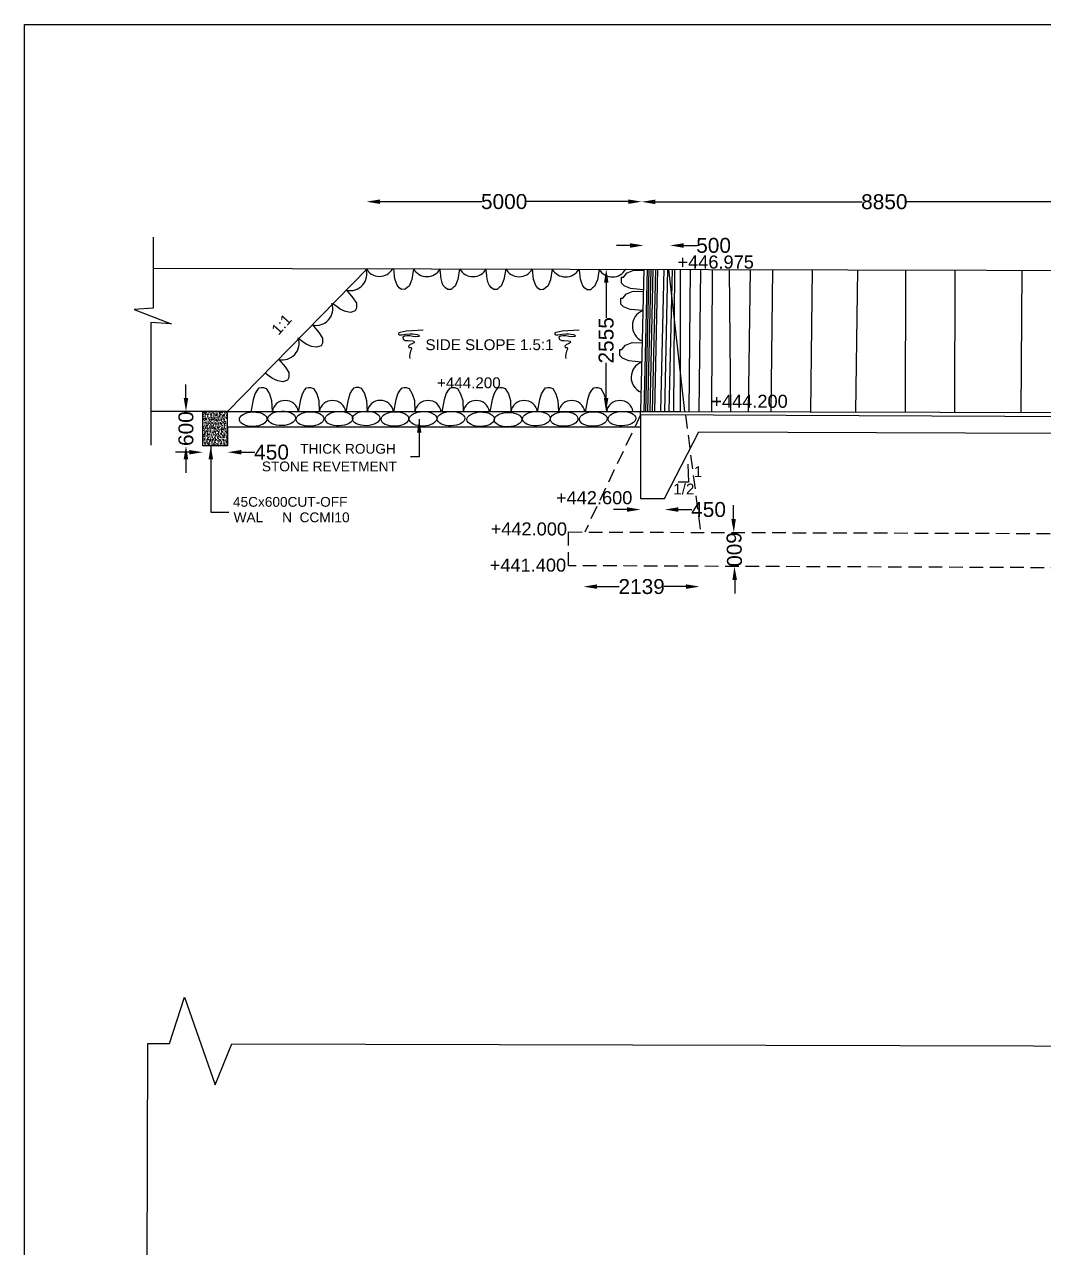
# Model space of a CAD drawing. Header units: millimetres. Extents: x 980 to 97004, y 2189 to 66609.
# Drawn here: x 980 to 19759, y 44074 to 66609 of the extents above; entities that cross this region are included whole.
import ezdxf

# ---------------------------------------------------------------- set-up
doc = ezdxf.new("R2010")
doc.units = ezdxf.units.MM
doc.header["$MEASUREMENT"] = 0
doc.linetypes.add('DASHED', pattern=[0.75, 0.5, -0.25])
for name, color, linetype in [('DIM', 7, 'Continuous'), ('DWG', 7, 'Continuous'), ('TEXT', 7, 'Continuous')]:
    doc.layers.add(name, color=color, linetype=linetype)
doc.styles.get("Standard").update_dxf_attribs({"font": 'arial.ttf'})
doc.dimstyles.new('Civil', dxfattribs={"dimtxt": 275, "dimasz": 250, "dimexe": 0.1, "dimexo": 0.0625, "dimgap": 0.09, "dimtad": 0, "dimdec": 0, "dimzin": 12, "dimdsep": 46, "dimtxsty": 'Standard', "dimcen": 0.1, "dimse1": 1, "dimse2": 1, "dimadec": 0, "dimazin": 2, "dimtfac": 1, "dimtdec": 0, "dimtofl": 0, "dimtmove": 0, "dimatfit": 3, "dimfxl": 1, "dimfrac": 1, "dimtolj": 1, "dimtzin": 0, "dimarcsym": 0})

# ---------------------------------------------------------------- blocks, each defined once
blk = doc.blocks.new('*D2')
at = {"layer": 'Defpoints', "color": 0, "transparency": 16777216}
for p in [(4265, 59477), (3956, 58848), (4265, 58848)]:
    blk.add_point(p, dxfattribs=at)
at = {"layer": 'DIM', "color": 0, "lineweight": -2, "transparency": 16777216}
for p, q in [((3956, 59727), (3956, 59977)), ((3956, 58598), (3956, 58348))]:
    blk.add_line(p, q, dxfattribs=at)
at = {"layer": 'DIM', "color": 0, "transparency": 16777216}
for points in [[(3914, 59727), (3997, 59727), (3956, 59477)], [(3914, 58598), (3997, 58598), (3956, 58848)]]:
    blk.add_solid(points, dxfattribs=at)
at = {"layer": 'DIM', "color": 0, "transparency": 16777216, "insert": (3956, 59162), "char_height": 275, "attachment_point": 5, "rotation": 90}
blk.add_mtext('\\A1;600', dxfattribs=at)
blk = doc.blocks.new('*D3')
at = {"layer": 'Defpoints', "color": 0, "transparency": 16777216}
for p in [(4265, 58848), (4724, 58848), (4724, 58728)]:
    blk.add_point(p, dxfattribs=at)
at = {"layer": 'DIM', "color": 0, "lineweight": -2, "transparency": 16777216}
for p, q in [((4015, 58728), (3765, 58728)), ((4974, 58728), (5224, 58728))]:
    blk.add_line(p, q, dxfattribs=at)
at = {"layer": 'DIM', "color": 0, "transparency": 16777216}
for points in [[(4015, 58769), (4015, 58686), (4265, 58728)], [(4974, 58769), (4974, 58686), (4724, 58728)]]:
    blk.add_solid(points, dxfattribs=at)
at = {"layer": 'DIM', "color": 0, "transparency": 16777216, "insert": (5533, 58728), "char_height": 275, "attachment_point": 5}
blk.add_mtext('\\A1;450', dxfattribs=at)
blk = doc.blocks.new('*D4')
at = {"layer": 'Defpoints', "color": 0, "transparency": 16777216}
for p in [(12333, 57875), (12777, 57875), (12777, 57671)]:
    blk.add_point(p, dxfattribs=at)
at = {"layer": 'DIM', "color": 0, "lineweight": -2, "transparency": 16777216}
for p, q in [((12083, 57671), (11833, 57671)), ((13027, 57671), (13277, 57671))]:
    blk.add_line(p, q, dxfattribs=at)
at = {"layer": 'DIM', "color": 0, "transparency": 16777216}
for points in [[(12083, 57713), (12083, 57630), (12333, 57671)], [(13027, 57713), (13027, 57630), (12777, 57671)]]:
    blk.add_solid(points, dxfattribs=at)
at = {"layer": 'DIM', "color": 0, "transparency": 16777216, "insert": (13586, 57671), "char_height": 275, "attachment_point": 5}
blk.add_mtext('\\A1;450', dxfattribs=at)
blk = doc.blocks.new('*D5')
at = {"layer": 'Defpoints', "color": 0, "transparency": 16777216}
for p in [(11283, 56286), (13422, 56286), (13422, 56251)]:
    blk.add_point(p, dxfattribs=at)
at = {"layer": 'DIM', "color": 0, "lineweight": -2, "transparency": 16777216}
for p, q in [((11533, 56251), (11939, 56251)), ((13172, 56251), (12766, 56251))]:
    blk.add_line(p, q, dxfattribs=at)
at = {"layer": 'DIM', "color": 0, "transparency": 16777216}
for points in [[(11533, 56293), (11533, 56210), (11283, 56251)], [(13172, 56293), (13172, 56210), (13422, 56251)]]:
    blk.add_solid(points, dxfattribs=at)
at = {"layer": 'DIM', "color": 0, "transparency": 16777216, "insert": (12353, 56251), "char_height": 275, "attachment_point": 5}
blk.add_mtext('\\A1;2139', dxfattribs=at)
blk = doc.blocks.new('*D6')
at = {"layer": 'Defpoints', "color": 0, "transparency": 16777216}
for p in [(14046, 57249), (14057, 56623), (14063, 56623)]:
    blk.add_point(p, dxfattribs=at)
at = {"layer": 'DIM', "color": 0, "lineweight": -2, "transparency": 16777216}
for p, q in [((14047, 57499), (14043, 57749)), ((14068, 56373), (14072, 56123))]:
    blk.add_line(p, q, dxfattribs=at)
at = {"layer": 'DIM', "color": 0, "transparency": 16777216}
for points in [[(14089, 57499), (14005, 57498), (14052, 57249)], [(14110, 56374), (14026, 56373), (14063, 56623)]]:
    blk.add_solid(points, dxfattribs=at)
at = {"layer": 'DIM', "color": 0, "transparency": 16777216, "insert": (14057, 56936), "char_height": 275, "attachment_point": 5, "rotation": 271.0548}
blk.add_mtext('\\A1;600', dxfattribs=at)
blk = doc.blocks.new('*D7')
at = {"layer": 'Defpoints', "color": 0, "transparency": 16777216}
for p in [(11569, 62101), (11565, 59477), (11698, 59477)]:
    blk.add_point(p, dxfattribs=at)
at = {"layer": 'DIM', "color": 0, "lineweight": -2, "transparency": 16777216}
for p, q in [((11701, 61850), (11700, 61203)), ((11698, 59727), (11699, 60375))]:
    blk.add_line(p, q, dxfattribs=at)
at = {"layer": 'DIM', "color": 0, "transparency": 16777216}
for points in [[(11659, 61850), (11743, 61850), (11701, 62100)], [(11657, 59727), (11740, 59727), (11698, 59477)]]:
    blk.add_solid(points, dxfattribs=at)
at = {"layer": 'DIM', "color": 0, "transparency": 16777216, "insert": (11700, 60789), "char_height": 275, "attachment_point": 5, "rotation": 89.9319}
blk.add_mtext('\\A1;2555', dxfattribs=at)
blk = doc.blocks.new('*D8')
at = {"layer": 'Defpoints', "color": 0, "transparency": 16777216}
for p in [(12875, 62537), (12391, 62412), (12875, 62412)]:
    blk.add_point(p, dxfattribs=at)
at = {"layer": 'DIM', "color": 0, "lineweight": -2, "transparency": 16777216}
for p, q in [((12141, 62537), (11891, 62537)), ((13125, 62537), (13375, 62537))]:
    blk.add_line(p, q, dxfattribs=at)
at = {"layer": 'DIM', "color": 0, "transparency": 16777216}
for points in [[(12141, 62578), (12141, 62495), (12391, 62537)], [(13125, 62578), (13125, 62495), (12875, 62537)]]:
    blk.add_solid(points, dxfattribs=at)
at = {"layer": 'DIM', "color": 0, "transparency": 16777216, "insert": (13679, 62537), "char_height": 275, "attachment_point": 5}
blk.add_mtext('\\A1;500', dxfattribs=at)
blk = doc.blocks.new('*D9')
at = {"layer": 'Defpoints', "color": 0, "transparency": 16777216}
for p in [(7282, 63350), (12355, 63350), (12355, 63344)]:
    blk.add_point(p, dxfattribs=at)
at = {"layer": 'DIM', "color": 0, "lineweight": -2, "transparency": 16777216}
for p, q in [((7532, 63344), (9408, 63344)), ((12105, 63344), (10229, 63344))]:
    blk.add_line(p, q, dxfattribs=at)
at = {"layer": 'DIM', "color": 0, "transparency": 16777216}
for points in [[(7532, 63385), (7532, 63302), (7282, 63344)], [(12105, 63385), (12105, 63302), (12355, 63344)]]:
    blk.add_solid(points, dxfattribs=at)
at = {"layer": 'DIM', "color": 0, "transparency": 16777216, "insert": (9819, 63344), "char_height": 275, "attachment_point": 5}
blk.add_mtext('\\A1;5000', dxfattribs=at)
blk = doc.blocks.new('*D10')
at = {"layer": 'Defpoints', "color": 0, "transparency": 16777216}
for p in [(12355, 63344), (21295, 63344), (21295, 63341)]:
    blk.add_point(p, dxfattribs=at)
at = {"layer": 'DIM', "color": 0, "lineweight": -2, "transparency": 16777216}
for p, q in [((12605, 63341), (16414, 63341)), ((21045, 63341), (17235, 63341))]:
    blk.add_line(p, q, dxfattribs=at)
at = {"layer": 'DIM', "color": 0, "transparency": 16777216}
for points in [[(12605, 63382), (12605, 63299), (12355, 63341)], [(21045, 63382), (21045, 63299), (21295, 63341)]]:
    blk.add_solid(points, dxfattribs=at)
at = {"layer": 'DIM', "color": 0, "transparency": 16777216, "insert": (16825, 63341), "char_height": 275, "attachment_point": 5}
blk.add_mtext('\\A1;8850', dxfattribs=at)

msp = doc.modelspace()

# ---------------------------------------------------------------- hatches: boundary and pattern name
at = {"layer": 'DWG'}
h = msp.add_hatch(dxfattribs=at)
h.set_pattern_fill('AR-CONC', color=256, scale=10)
h.set_pattern_definition([(50, (0, 0), (71.72602, -6.275213), [7.5, -82.5]), (355, (0, 0), (-13.87513, 75.21921), [6, -66]), (100.45144, (5.98, -0.52), (57.850885, 68.944), [6.37402, -70.11421]), (46.1842, (0, 20), (106.72413, -16.55193), [11.25, -123.75]), (96.63564, (8.89, 18.62), (93.4662, 97.41186), [9.56103, -105.17138]), (351.18416, (0, 20), (93.4662, 97.41186), [9, -99]), (21, (10, 15), (59.690705, -40.26189), [7.5, -82.5]), (326, (10, 15), (24.33153, 72.515), [6, -66]), (71.45144, (14.974, 11.645), (84.02224, 32.253115), [6.37402, -70.11421]), (37.5, (0, 0), (1.215986, 33.289385), [0, -65.2, 0, -67, 0, -66.25]), (7.5, (0, 0), (26.306954, 39.441171), [0, -38.2, 0, -63.7, 0, -25.25]), (327.5, (-22.3, 0), (53.382244, -2.255487), [0, -25, 0, -78, 0, -103.5]), (317.5, (-32.3, 0), (58.318617, 10.0105), [0, -32.5, 0, -51.8, 0, -73.5])])
h.paths.add_polyline_path([(4724.2, 59477.1), (4264.6, 59477.1), (4264.6, 58847.7), (4724.2, 58847.7), (4724.2, 59190.7)])

# ---------------------------------------------------------------- linework, layer by layer
msp.add_lwpolyline([(97003.8, 2188.9), (979.6, 2188.9), (979.6, 66608.7), (97003.8, 66608.7)], close=True)
for points in [[(3354.4, 62692.6), (3354.4, 61381.8), (3001.5, 61359.8), (3685.3, 61095.4), (3310.3, 61117.4), (3310.3, 58859.2)], [(3354.4, 62119.8), (21276.6, 62077.8), (21276.6, 57226)], [(4724.2, 59477.1), (7301.7, 62110.6)], [(8149.3, 62108.6), (8117.9, 61912), (8067.8, 61789.9), (8030.1, 61764.8), (7992.5, 61730.4), (7929.8, 61727.2), (7885.9, 61758.6), (7848.3, 61802.4), (7829.5, 61852.5), (7807.6, 61924.5), (7801.3, 61974.6), (7795, 62049.8), (7785.6, 62109.5)], [(8998.9, 62106.6), (8967.5, 61910), (8917.3, 61787.9), (8879.7, 61762.8), (8842.1, 61728.4), (8779.4, 61725.3), (8735.5, 61756.6), (8697.9, 61800.4), (8679, 61850.5), (8657.1, 61922.5), (8650.8, 61972.6), (8644.6, 62047.8), (8635.2, 62107.5)], [(9847.5, 62104.6), (9816.1, 61908), (9765.9, 61785.9), (9728.3, 61760.8), (9690.7, 61726.4), (9628, 61723.3), (9584.1, 61754.6), (9546.5, 61798.4), (9527.6, 61848.5), (9505.7, 61920.5), (9499.4, 61970.6), (9493.2, 62045.8), (9483.8, 62105.5)], [(10703.3, 62102.6), (10671.9, 61906), (10621.8, 61783.9), (10584.1, 61758.8), (10546.5, 61724.4), (10483.8, 61721.3), (10439.9, 61752.6), (10402.3, 61796.4), (10383.5, 61846.5), (10361.5, 61918.5), (10355.3, 61968.6), (10349, 62043.8), (10339.6, 62103.5)], [(11568.5, 62100.6), (11537.1, 61904), (11487, 61781.9), (11449.4, 61756.8), (11411.7, 61722.4), (11349, 61719.2), (11305.1, 61750.5), (11267.5, 61794.4), (11248.7, 61844.5), (11226.8, 61916.5), (11220.5, 61966.6), (11214.2, 62041.7), (11204.8, 62101.4)], [(12382.5, 61721.4), (12147.6, 61744.7), (12029.6, 61793.8), (11980.4, 61842.9), (11980.4, 61885.5), (11980.4, 61885.5), (11980.4, 61954.3), (12016.5, 61954.3), (12085.3, 62029.6), (12206.6, 62082), (12390.5, 62075.2)], [(12391, 62097.6), (12332, 59477.1)], [(12452.4, 62097.6), (12393.4, 59477.1)], [(12485.1, 62097.6), (12426.1, 59477.1)], [(12520.5, 62097.6), (12461.6, 59477.1)], [(12561.4, 62097.6), (12502.5, 59477.1)], [(12607.8, 62097.6), (12548.8, 59477.1)], [(12646, 62097.6), (12587, 59477.1)], [(12760.5, 62097.6), (12701.5, 59477.1)], [(12831.6, 62097.6), (12772.7, 59477.1)], [(12913.2, 62097.6), (12854.2, 59477.1)], [(13148, 59476.8), (12855.8, 62097.6)], [(12957, 62097.3), (12942.2, 59477.1)], [(13060.2, 62097.1), (13060.2, 59476.6)], [(13244.5, 62096.7), (13222.3, 59476.6)], [(13436.3, 62096.2), (13406.6, 59476.2)], [(13650.1, 62095.7), (13642.6, 59475.6)], [(13967.1, 62095), (13989.1, 59474.7)], [(14350.5, 62094.1), (14313.6, 59473.9)], [(14763.4, 62093.1), (14733.7, 59472.8)], [(15493.3, 62091.4), (15463.8, 59471)], [(16333.8, 62089.4), (16296.9, 59468.9)], [(17213, 62087.4), (17207.1, 59466.6)], [(18127.3, 62085.2), (18115.4, 59464.3)], [(19360.1, 62082.3), (19342.3, 59461.2)], [(12333.1, 59190.7), (4724.2, 59190.7), (4724.2, 59477.1), (13052.3, 59477.1), (27447.6, 59440.8), (31135.5, 59422.4), (34075.8, 59405.2), (38000.6, 59378.5), (53168.9, 59286.8), (58546.6, 59286.8), (58604, 61722.3), (62213.9, 61722.3), (62213.9, 56987.9)], [(6913.5, 61714), (7031.5, 61574.4), (7097.3, 61471), (7100.4, 61380.2), (7075.4, 61330.1), (6990.7, 61301.9), (6896.7, 61317.6), (6796.3, 61361.4), (6739.9, 61405.3), (6664, 61459.1)], [(12373.9, 61335.9), (12138.9, 61359.3), (12020.9, 61408.4), (11971.7, 61457.5), (11971.7, 61500.1), (11971.7, 61500.1), (11971.7, 61568.8), (12007.8, 61568.8), (12076.7, 61644.1), (12197.9, 61696.5), (12381.8, 61689.8)], [(6285.6, 61072.4), (6403.6, 60932.8), (6469.4, 60829.5), (6472.5, 60738.7), (6447.5, 60688.6), (6362.8, 60660.4), (6268.8, 60676.1), (6168.5, 60719.9), (6112, 60763.7), (6036.1, 60817.5)], [(8325, 60979.3), (8014, 60958.9), (7901.2, 60931.5), (7877.3, 60924.7), (7873.9, 60900.8), (7891, 60890.6), (7932, 60890.6), (8010.6, 60900.8), (8079, 60907.7), (8130.2, 60907.7), (8171.2, 60904.2), (8219.1, 60894), (8246.4, 60883.8), (8256.7, 60870.1), (8246.4, 60859.9), (8188.3, 60856.4), (8133.6, 60859.9), (8082.4, 60873.5), (8024.3, 60873.5), (7983.3, 60863.3), (7952.5, 60846.2), (7955.9, 60812.1), (7996.9, 60788.2), (8048.2, 60784.8), (8123.4, 60781.4), (8157.6, 60771.1), (8167.8, 60750.6), (8126.8, 60726.7), (8089.2, 60713.1), (8058.5, 60678.9), (8065.3, 60658.5), (8096, 60658.5), (8106.3, 60658.5), (8109.7, 60624.3), (8092.6, 60590.2), (8082.4, 60539), (8075.5, 60491.2), (8079, 60457.1)], [(11201.5, 60979.3), (10890.5, 60958.9), (10777.8, 60931.5), (10753.8, 60924.7), (10750.4, 60900.8), (10767.5, 60890.6), (10808.5, 60890.6), (10887.1, 60900.8), (10955.5, 60907.7), (11006.7, 60907.7), (11047.7, 60904.2), (11095.6, 60894), (11122.9, 60883.8), (11133.2, 60870.1), (11122.9, 60859.9), (11064.8, 60856.4), (11010.2, 60859.9), (10958.9, 60873.5), (10900.8, 60873.5), (10859.8, 60863.3), (10829, 60846.2), (10832.4, 60812.1), (10873.5, 60788.2), (10924.7, 60784.8), (10999.9, 60781.4), (11034.1, 60771.1), (11044.3, 60750.6), (11003.3, 60726.7), (10965.7, 60713.1), (10935, 60678.9), (10941.8, 60658.5), (10972.6, 60658.5), (10982.8, 60658.5), (10986.2, 60624.3), (10969.1, 60590.2), (10958.9, 60539), (10952.1, 60491.2), (10955.5, 60457.1)], [(12352.6, 60388.9), (12117.6, 60412.2), (11999.6, 60461.3), (11950.4, 60510.5), (11950.4, 60553), (11950.4, 60553), (11950.4, 60621.8), (11986.5, 60621.8), (12055.3, 60697.1), (12176.6, 60749.5), (12360.5, 60742.7)], [(5665.5, 60438.9), (5783.5, 60299.2), (5849.3, 60195.9), (5852.4, 60105.1), (5827.3, 60055), (5742.7, 60026.8), (5648.7, 60042.5), (5548.3, 60086.3), (5491.9, 60130.2), (5416, 60183.9)], [(5155.2, 59467.4), (5198.2, 59697.2), (5230.7, 59805.3), (5271.3, 59872.9), (5306.5, 59913.4), (5344.4, 59921.5), (5382.3, 59921.5), (5436.4, 59902.6), (5493.2, 59805.3), (5533.8, 59681), (5541.9, 59477.1)], [(6026.6, 59467.4), (6069.6, 59697.2), (6102.1, 59805.3), (6142.7, 59872.9), (6177.9, 59913.4), (6215.8, 59921.5), (6253.7, 59921.5), (6307.8, 59902.6), (6364.6, 59805.3), (6405.2, 59681), (6413.3, 59477.1)], [(6906.3, 59469.9), (6949.3, 59699.7), (6981.8, 59807.8), (7022.4, 59875.4), (7057.5, 59915.9), (7095.4, 59924), (7133.3, 59924), (7187.4, 59905.1), (7244.3, 59807.8), (7284.9, 59683.4), (7293, 59479.5)], [(7787.2, 59467.4), (7830.3, 59697.2), (7862.7, 59805.3), (7903.3, 59872.9), (7938.5, 59913.4), (7976.4, 59921.5), (8014.3, 59921.5), (8068.4, 59902.6), (8125.2, 59805.3), (8165.8, 59681), (8174, 59477.1)], [(8676.5, 59467.4), (8719.5, 59697.2), (8752, 59805.3), (8792.6, 59872.9), (8827.8, 59913.4), (8865.7, 59921.5), (8903.6, 59921.5), (8957.7, 59902.6), (9014.5, 59805.3), (9055.1, 59681), (9063.2, 59477.1)], [(9558.8, 59467.4), (9601.8, 59697.2), (9634.2, 59805.3), (9674.8, 59872.9), (9710, 59913.4), (9747.9, 59921.5), (9785.8, 59921.5), (9839.9, 59902.6), (9896.8, 59805.3), (9937.3, 59681), (9945.5, 59477.1)], [(10432.9, 59467.4), (10475.9, 59697.2), (10508.4, 59805.3), (10549, 59872.9), (10584.1, 59913.4), (10622, 59921.5), (10659.9, 59921.5), (10714, 59902.6), (10770.9, 59805.3), (10811.5, 59681), (10819.6, 59477.1)], [(11319.7, 59467.4), (11362.7, 59697.2), (11395.2, 59805.3), (11435.8, 59872.9), (11471, 59913.4), (11508.9, 59921.5), (11546.7, 59921.5), (11600.9, 59902.6), (11657.7, 59805.3), (11698.3, 59681), (11706.4, 59477.1)], [(4724.2, 59477.1), (3310.3, 59477.1)], [(4724.2, 58847.7), (4264.6, 58847.7), (4264.6, 59477.1)], [(12333.1, 59417.9), (12332, 59477.1)], [(29785.3, 58729.7), (29785.3, 59339.3), (12333.1, 59417.9), (12333.1, 57875.3), (12776.8, 57875.3), (13408.9, 59103.4), (29785.3, 59038.9)], [(4724.2, 59190.7), (4724.2, 58847.7)], [(13202.9, 58506.4), (13216.5, 58175), (13025.7, 58175)], [(3160.7, 16751.2), (3250.7, 47832.6), (3653.7, 47832.6), (3929.8, 48689.8), (4497, 47072.2), (4803, 47825.1), (22040.2, 47786.1), (26264.3, 47786.1), (27879.1, 47786.1), (28164, 48616.1), (28704.9, 46995.4), (29007.2, 47750.1), (41417.3, 47653.1), (41671.8, 48487.3), (42252.5, 46898.3), (42507, 47637.2), (48071.7, 47637.2), (48381.9, 48488), (48891, 46883.1), (49169.4, 47598.1), (53439.5, 47598.1)]]:
    msp.add_lwpolyline(points, dxfattribs=at)
at = {"layer": 'DWG', "linetype": 'DASHED', "ltscale": 500}
for points in [[(12333.1, 59417.9), (11304.2, 57257.2)], [(13159, 59414.2), (13441.3, 57250.5)], [(29143.9, 56560.2), (11007.6, 56636), (11007.6, 57258.1), (21276.6, 57226), (29326.6, 57178.2)]]:
    msp.add_lwpolyline(points, dxfattribs=at)
at = {"layer": 'DWG'}
for centre, radius, start, end in [((6984, 62011.7), 306, 256.69368, 18.86504), ((7519.9, 62248.3), 282.2, 209.18389, 330.54764), ((8395.7, 62246.2), 282.2, 209.18389, 330.54764), ((9245.3, 62244.2), 282.2, 209.18389, 330.54764), ((10093.9, 62242.2), 282.2, 209.18389, 330.54764), ((10949.7, 62240.2), 282.2, 209.18389, 330.54764), ((11814.9, 62238.2), 282.2, 209.18389, 330.54764), ((6356.1, 61370.2), 306, 256.69368, 18.86504), ((12483.2, 61055.1), 301.4, 111.26733, 246.15463), ((5735.9, 60736.6), 306, 256.69368, 18.86504), ((12461.9, 60108), 301.4, 111.26733, 246.15463), ((5785.5, 59432.8), 247.6, 10.29731, 169.70269), ((6656.9, 59432.8), 247.6, 10.29731, 169.70269), ((7536.5, 59435.3), 247.6, 10.29731, 169.70269), ((8417.5, 59432.8), 247.6, 10.29731, 169.70269), ((9306.8, 59432.8), 247.6, 10.29731, 169.70269), ((10189, 59432.8), 247.6, 10.29731, 169.70269), ((11063.1, 59432.8), 247.6, 10.29731, 169.70269), ((11950, 59432.8), 247.6, 10.29731, 169.70269)]:
    msp.add_arc(centre, radius, start, end, dxfattribs=at)
for centre in [(5195, 59336.1), (5721.1, 59350.5), (6240, 59339.7), (6775.2, 59346.6), (7276.1, 59350.2), (7805.7, 59339.4), (8324.6, 59343), (8839.9, 59346.6), (9386.5, 59335.7), (9890.9, 59328.5), (10413.4, 59346.5), (10925.1, 59339.3), (11462, 59339.3), (11989.8, 59346.5)]:
    msp.add_ellipse(centre, major_axis=(-254, -7.2), ratio=0.5262395, dxfattribs=at)

# ---------------------------------------------------------------- texts
at = {"layer": 'TEXT'}
for s, height, p in [('+446.975', 240, (13013.6, 62112)), ('SIDE SLOPE 1.5:1', 200, (8369.8, 60608.3)), ('+444.200', 200, (8582.4, 59906.8)), ('+444.200', 240, (13638, 59546)), ('THICK ROUGH', 180, (6062.5, 58700.1)), ('STONE REVETMENT', 180, (5355, 58375.8)), ('1', 200, (13313.6, 58268.3)), ('1/2', 200, (12936.3, 57949.3)), ('+442.600', 240, (10774.3, 57769.6)), ('45Cx600CUT-OFF', 180, (4821.9, 57722.8)), ('WAL     N  CCMI10', 180, (4834.1, 57437.6)), ('+442.000', 240, (9570.4, 57194.4)), ('+441.400', 240, (9553.8, 56527.5))]:
    msp.add_text(s, height=height, dxfattribs=at).set_placement(p)
msp.add_text('1:1', height=200, rotation=48.06785, dxfattribs=at).set_placement((5660.8, 60872))

# ---------------------------------------------------------------- dimensions: what is measured, and where the dimension line sits
at = {"layer": 'DIM'}
for p1, p2, distance, text, picture, middle in [((7282.1, 63349.8), (12355.3, 63349.8), -6.2, '5000', '*D9', (9818.7, 63343.6)), ((12355.3, 63343.6), (21294.5, 63343.6), -2.8, '8850', '*D10', (16824.9, 63340.8)), ((12391, 62411.8), (12875.3, 62411.8), 125.1, '500', '*D8', (13678.7, 62536.8)), ((11568.5, 62100.6), (11565.4, 59477.1), 132.6, '2555', '*D7', (11699.6, 60788.7)), ((4264.6, 59477.1), (4264.6, 58847.7), -309, '600', '*D2', (3955.7, 59162.4)), ((4264.6, 58847.7), (4724.2, 58847.7), -120.1, '450', '*D3', (5533.1, 58727.6)), ((12333.1, 57875.3), (12776.8, 57875.3), -204.1, '450', '*D4', (13585.7, 57671.2)), ((14045.9, 57248.6), (14057.4, 56623.3), 5.8, '600', '*D6', (14057.5, 56936))]:
    dim = msp.add_aligned_dim(p1=p1, p2=p2, distance=distance, text=text, dimstyle='Civil', dxfattribs=at)
    dim.commit()
    dim.dimension.update_dxf_attribs({"geometry": picture, "text_midpoint": middle})
dim = msp.add_aligned_dim(p1=(11283.3, 56286.3), p2=(13422.2, 56286.3), distance=-34.9, dimstyle='Civil', dxfattribs=at)
dim.commit()
dim.dimension.update_dxf_attribs({"geometry": '*D5', "text_midpoint": (12352.7, 56251.4)})

# ---------------------------------------------------------------- leaders
for points in [[(8254.4, 59335.4), (8254.4, 58645.3), (8091, 58645.3)], [(4413.3, 58847.7), (4413.3, 57620.8), (4747.4, 57620.8)]]:
    msp.add_leader(points, dimstyle='Civil', override={"dimgap": 0.09, "dimtad": 0}, dxfattribs=at)

doc.saveas('drawing.dxf')
